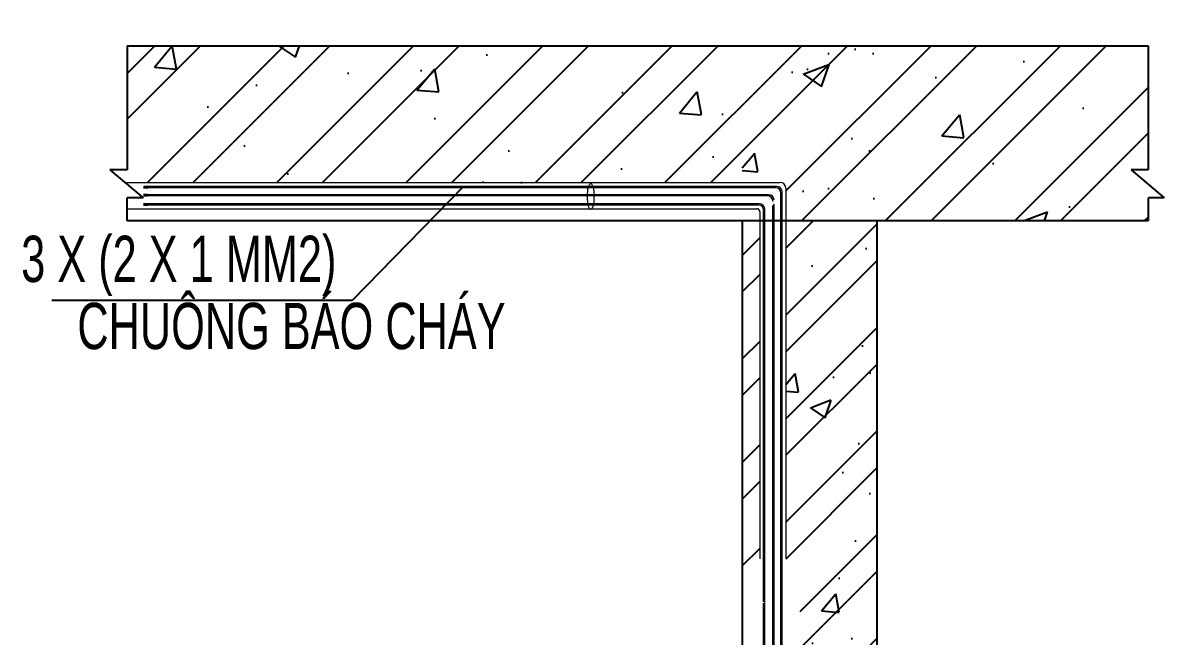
# Model space of a CAD drawing. Extents: x 98805 to 162655, y 54166 to 102415.
# Drawn here: x 114160 to 122795, y 72895 to 77534 of the extents above; entities that cross this region are included whole.
import ezdxf
from ezdxf.enums import TextEntityAlignment as Align

# ---------------------------------------------------------------- set-up
doc = ezdxf.new("R2010")
doc.units = 0
doc.header["$LTSCALE"] = 100
doc.header["$MEASUREMENT"] = 0
for name, color, linetype in [('4', 4, 'Continuous'), ('F-BELL', 8, 'Continuous'), ('HACHT', 8, 'Continuous')]:
    doc.layers.add(name, color=color, linetype=linetype)
for name, color, linetype, lineweight in [('Ra DP', 142, 'Continuous', 18), ('TexPCCC', 142, 'Continuous', 18), ('text PCCC', 142, 'Continuous', 18)]:
    doc.layers.add(name, color=color, linetype=linetype, lineweight=lineweight)
doc.styles.add('ARIALH', font='Vharial.ttf')
doc.styles.add('VNTIMEH', font='vnshxh.shx', dxfattribs={"width": 0.75})
doc.dimstyles.new('4', dxfattribs={"dimtxt": 2, "dimasz": 0.3, "dimexe": 0.3, "dimexo": 0, "dimgap": 0.5, "dimtad": 1, "dimdec": 0, "dimtxsty": 'ARIALH', "dimblk": 'ARCHTICK', "dimcen": 0.3, "dimdle": 0.3, "dimclrt": 7, "dimaunit": 1, "dimadec": 0, "dimazin": 0, "dimtfac": 1, "dimtdec": 0, "dimtix": 1, "dimtofl": 0, "dimtmove": 2, "dimatfit": 3, "dimldrblk": 'ARCHTICK', "dimfxl": 0, "dimarcsym": 0})
pattern_1 = [(180, (146668.4644, 91723.3388), (-5e-16, -1.758461555), []), (180, (146668.4644, 91722.4596), (-5e-16, -1.758461555), [0.87923078, -0.43961539])]
pattern_2 = [(180, (146667.581, 91661.8391), (-5e-16, -1.758461555), []), (180, (146667.581, 91660.9599), (-5e-16, -1.758461555), [0.87923078, -0.43961539])]
pattern_3 = [(180, (146667.581, 91592.3165), (-5e-16, -1.758461555), []), (180, (146667.581, 91591.4372), (-5e-16, -1.758461555), [0.87923078, -0.43961539])]

# ---------------------------------------------------------------- blocks, each defined once
blk = doc.blocks.new('_ARCHTICK')
at = {"color": 0, "linetype": 'ByBlock', "const_width": 0.15}
blk.add_lwpolyline([(-0.5, -0.5), (0.5, 0.5)], dxfattribs=at)

msp = doc.modelspace()

# ---------------------------------------------------------------- hatches: boundary and pattern name
at = {"layer": 'F-BELL'}
h = msp.add_hatch(color=5, dxfattribs=at)
edge = h.paths.add_edge_path()
edge.add_line((119709.1, 76295.9), (118377.9, 76295.9))
edge.add_ellipse((118376.7, 76291.3), major_axis=(0, 4.58), ratio=0.703756, start_angle=180, end_angle=360, ccw=False)
edge.add_line((118377.9, 76286.7), (119709.1, 76286.7))
edge.add_line((119709.1, 76286.7), (119709.1, 76295.9))
edge = h.paths.add_edge_path()
edge.add_line((119709.1, 76234.4), (118376.7, 76234.4))
edge.add_line((118376.7, 76234.4), (118376.7, 76234.2))
edge.add_ellipse((118375.8, 76229.8), major_axis=(0, 4.58), ratio=0.703756, start_angle=195.91037, end_angle=344.08963, ccw=False)
edge.add_line((118376.7, 76225.4), (118376.7, 76225.2))
edge.add_line((118376.7, 76225.2), (119709.1, 76225.2))
edge.add_line((119709.1, 76225.2), (119709.1, 76234.4))
edge = h.paths.add_edge_path()
edge.add_line((119709.1, 76164.8), (118376.7, 76164.8))
edge.add_line((118376.7, 76164.8), (118376.7, 76164.7))
edge.add_ellipse((118375.8, 76160.3), major_axis=(0, 4.58), ratio=0.703756, start_angle=195.91037, end_angle=344.08963, ccw=False)
edge.add_line((118376.7, 76155.8), (118376.7, 76155.7))
edge.add_line((118376.7, 76155.7), (119709.1, 76155.7))
edge.add_line((119709.1, 76155.7), (119709.1, 76164.8))
h = msp.add_hatch(color=5, dxfattribs=at)
h.paths.add_polyline_path([(119871.3, 76295.2, 0.043043), (119864.3, 76295.9), (119708.9, 76295.9), (119708.9, 76286.7), (119855.2, 76286.7, -0.052174), (119863.6, 76285.8)])
h.paths.add_polyline_path([(119819, 76231, 0.101871), (119802.8, 76234.4), (119708.9, 76234.4), (119708.9, 76225.2), (119793.7, 76225.2, -0.110269), (119811.1, 76221.3)])
h.paths.add_polyline_path([(119733.3, 76164.8), (119708.9, 76164.8), (119708.9, 76155.7), (119724.2, 76155.7, -0.173039), (119750, 76146.4), (119758.2, 76156.4, 0.164786)])
h = msp.add_hatch(color=5, dxfattribs=at)
h.paths.add_polyline_path([(119871.3, 76295.2), (119863.6, 76285.8, -0.354381), (119896.1, 76245.8), (119896.1, 76224), (119905.2, 76235.6), (119905.2, 76255, 0.364669)])
h.paths.add_polyline_path([(119819, 76231), (119811.1, 76221.3, -0.290668), (119834.6, 76184.3), (119834.6, 76146.2), (119843.7, 76157.8), (119843.7, 76193.5, 0.299696)])
h.paths.add_polyline_path([(119758.2, 76156.4), (119750, 76146.4, -0.225044), (119765, 76114.8), (119765, 76058.2), (119774.2, 76069.8), (119774.2, 76124, 0.23349)])
h = msp.add_hatch(color=5, dxfattribs=at)
h.paths.add_polyline_path([(119843.7, 76157.8), (119834.6, 76146.2), (119834.6, 75934.3), (119843.7, 75934.3)])
h.paths.add_polyline_path([(119774.2, 76069.8), (119765, 76058.2), (119765, 75934.3), (119774.2, 75934.3)])
h.paths.add_polyline_path([(119905.2, 76235.6), (119896.1, 76224), (119896.1, 75934.3), (119905.2, 75934.3)])
h = msp.add_hatch(color=5, dxfattribs=at)
edge = h.paths.add_edge_path()
edge.add_ellipse((119834.3, 74765.9), major_axis=(-99, 0), ratio=0.244649, start_angle=45.54798, end_angle=52.5713, ccw=False)
edge.add_line((119765, 74748.7), (119765, 74102))
edge.add_line((119765, 74102), (119774.2, 74102))
edge.add_line((119774.2, 74102), (119774.2, 74746.7))
edge = h.paths.add_edge_path()
edge.add_ellipse((119834.3, 74765.9), major_axis=(-99, 0), ratio=0.244649, start_angle=90.12798, end_angle=95.43818, ccw=False)
edge.add_line((119834.6, 74741.7), (119834.6, 74102))
edge.add_line((119834.6, 74102), (119843.7, 74102))
edge.add_line((119843.7, 74102), (119843.7, 74741.8))
edge = h.paths.add_edge_path()
edge.add_ellipse((119834.3, 74765.9), major_axis=(-99, 0), ratio=0.244649, start_angle=128.58722, end_angle=135.74518, ccw=False)
edge.add_line((119896.1, 74747), (119896.1, 74102))
edge.add_line((119896.1, 74102), (119905.2, 74102))
edge.add_line((119905.2, 74102), (119905.2, 74749))
edge = h.paths.add_edge_path()
edge.add_line((119905.2, 74946), (119896.1, 74946))
edge.add_line((119896.1, 74946), (119896.1, 74784.9))
edge.add_ellipse((119834.3, 74765.9), major_axis=(-99, 0), ratio=0.244649, start_angle=224.25482, end_angle=231.41278, ccw=False)
edge.add_line((119905.2, 74782.8), (119905.2, 74946))
edge = h.paths.add_edge_path()
edge.add_line((119843.7, 74946), (119834.6, 74946))
edge.add_line((119834.6, 74946), (119834.6, 74790.1))
edge.add_ellipse((119834.3, 74765.9), major_axis=(-99, 0), ratio=0.244649, start_angle=264.56182, end_angle=269.87202, ccw=False)
edge.add_line((119843.7, 74790), (119843.7, 74946))
edge = h.paths.add_edge_path()
edge.add_ellipse((119834.3, 74765.9), major_axis=(-99, 0), ratio=0.244649, start_angle=264.56182, end_angle=269.87202)
edge.add_line((119834.6, 74790.1), (119834.6, 74741.7))
edge.add_ellipse((119834.3, 74765.9), major_axis=(-99, 0), ratio=0.244649, start_angle=90.12798, end_angle=95.43818)
edge.add_line((119843.7, 74741.8), (119843.7, 74790))
edge = h.paths.add_edge_path()
edge.add_ellipse((119834.3, 74765.9), major_axis=(-99, 0), ratio=0.244649, start_angle=224.25482, end_angle=231.41278)
edge.add_line((119896.1, 74784.9), (119896.1, 74747))
edge.add_ellipse((119834.3, 74765.9), major_axis=(-99, 0), ratio=0.244649, start_angle=128.58722, end_angle=135.74518)
edge.add_line((119905.2, 74749), (119905.2, 74782.8))
at = {"layer": 'HACHT'}
h = msp.add_hatch(dxfattribs=at)
h.set_pattern_fill('AR-CONC', color=256, scale=8.720723, style=0)
h.set_pattern_definition([(50, (444057.7, 54587.1), (1588.782, -139.0004), [166.13, -1827.4276]), (355, (444057.7, 54587.1), (-307.343, 1666.152), [132.904, -1461.942]), (100.451, (444190, 54575.6), (1281.445, 1527.144), [141.1885, -1553.074]), (46.1842, (444057.7, 55030.2), (2364.005, -366.64), [249.195, -2741.141]), (96.6356, (444254.7, 54999.6), (2070.337, 2157.73), [211.783, -2329.61]), (351.184, (444057.7, 55030.2), (2070.34, 2157.726), [199.356, -2192.913]), (21, (444279.2, 54919.4), (1322.1914, -891.8293), [166.13, -1827.4276]), (326, (444279.2, 54919.4), (538.958, 1606.252), [132.904, -1461.942]), (71.4514, (444389.3, 54845.1), (1861.146, 714.4266), [141.1885, -1553.074]), (37.5, (444057.66, 54587.15), (26.9349, 737.3811), [0, -1444.2216, 0, -1484.0927, 0, -1467.4797]), (7.5, (444057.66, 54587.15), (582.7158, 873.647), [0, -846.1544, 0, -1410.9956, 0, -559.3036]), (327.5, (443563.7, 54587.15), (1182.4481, -49.9588), [0, -553.766, 0, -1727.7497, 0, -2292.591]), (317.5, (443342.2, 54587.1), (1291.7936, 221.7374), [0, -719.8957, 0, -1147.403, 0, -1628.072])])
h.paths.add_polyline_path([(120621.2, 77534.2), (119933.3, 77534.2), (119933.3, 73480.4), (119960.3, 73480.4), (119960.3, 73421.4), (120041.4, 73421.4), (120041.4, 72885.3), (119960.3, 72885.3), (119960.3, 72826.2), (119933.3, 72826.2), (119933.3, 71563.6), (119960.3, 71563.6), (119960.3, 71504.6), (120041.4, 71504.6), (120041.4, 70968.4), (119960.3, 70968.4), (119960.3, 70909.4), (119933.3, 70909.4), (119933.3, 66933.2), (119960.3, 66933.2), (119960.3, 66874.1), (120041.4, 66874.1), (120041.4, 66338), (119708.3, 66338), (119602.6, 66338), (119602.6, 59392.3), (120621.2, 59392.3)])
h.paths.add_polyline_path([(119735.4, 77534.2), (119602.6, 77534.2), (119602.6, 76849.4), (119602.6, 73421.4), (119708.3, 73421.4), (119708.3, 73480.4), (119735.4, 73480.4)], flags=17)
h.paths.add_polyline_path([(119735.4, 70909.4), (119708.3, 70909.4), (119708.3, 70968.4), (119602.6, 70968.4), (119602.6, 66874.1), (119708.3, 66874.1), (119708.3, 66933.2), (119735.4, 66933.2)], flags=16)
h.paths.add_polyline_path([(119735.4, 72826.2), (119708.3, 72826.2), (119708.3, 72885.3), (119602.6, 72885.3), (119602.6, 71504.6), (119708.3, 71504.6), (119708.3, 71563.6), (119735.4, 71563.6)], flags=16)
h = msp.add_hatch(dxfattribs=at)
h.set_pattern_fill('STEEL', color=256, scale=218.018087, style=0)
h.set_pattern_definition([(45, (444057.66, 52520.9), (-489.4646, 489.4646), []), (45, (444057.66, 52867), (-489.4646, 489.4646), [])])
h.paths.add_polyline_path([(122674.8, 77360.7), (114949.3, 77360.7), (114949.3, 76421.1), (114818.6, 76421.1), (114931.2, 76326.2), (119889.7, 76326.2, -0.414214), (119933.3, 76282.6), (119933.3, 76035.4), (120621.2, 76035.4), (122675.3, 76035.4), (122675.3, 76209.6), (122795, 76209.6), (122544.1, 76421.1), (122674.8, 76421.1)])
h = msp.add_hatch(dxfattribs=at)
h.set_pattern_fill('AR-CONC', color=256, scale=10.900904, style=0)
h.set_pattern_definition([(50, (444057.7, 52520.9), (1985.978, -173.7504), [207.662, -2284.285]), (355, (444057.7, 52520.9), (-384.179, 2082.69), [166.13, -1827.428]), (100.451, (444223.2, 52506.4), (1601.806, 1908.93), [176.486, -1941.342]), (46.1842, (444057.7, 53074.6), (2955.007, -458.3), [311.493, -3426.427]), (96.6356, (444304, 53036.5), (2587.92, 2697.162), [264.728, -2912.013]), (351.184, (444057.7, 53074.6), (2587.925, 2697.158), [249.195, -2741.141]), (21, (444334.5, 52936.2), (1652.739, -1114.787), [207.662, -2284.285]), (326, (444334.5, 52936.2), (673.698, 2007.815), [166.13, -1827.428]), (71.4514, (444472.3, 52843.3), (2326.433, 893.033), [176.486, -1941.342]), (37.5, (444057.66, 52520.9), (33.6686, 921.7264), [0, -1805.277, 0, -1855.116, 0, -1834.3497]), (7.5, (444057.7, 52520.9), (728.3947, 1092.059), [0, -1057.693, 0, -1763.7445, 0, -699.1295]), (327.5, (443440.2, 52520.9), (1478.0601, -62.4485), [0, -692.2074, 0, -2159.687, 0, -2865.7387]), (317.5, (443163.3, 52520.9), (1614.742, 277.172), [0, -899.8697, 0, -1434.254, 0, -2035.09])])
h.paths.add_polyline_path([(122674.8, 77360.7), (114949.3, 77360.7), (114949.3, 76421.1), (114818.6, 76421.1), (114931.2, 76326.2), (119889.7, 76326.2, -0.414214), (119933.3, 76282.6), (119933.3, 76035.4), (120621.2, 76035.4), (122675.3, 76035.4), (122675.3, 76209.6), (122795, 76209.6), (122544.1, 76421.1), (122674.8, 76421.1)])
h = msp.add_hatch(dxfattribs=at)
h.set_pattern_fill('BRASS', color=256, scale=7.033846, style=0)
h.set_pattern_definition(pattern_1)
edge = h.paths.add_edge_path()
edge.add_ellipse((115074.6, 76291.3), major_axis=(0, 2.89), ratio=0.576457, start_angle=270, end_angle=360, ccw=False)
edge.add_line((115076.3, 76291.3), (115103.1, 76291.3))
edge.add_spline(control_points=[(115103.1, 76291.3), (115103.1, 76291.3), (115103.1, 76291.4), (115103.1, 76291.7), (115103.1, 76292), (115103, 76292.6), (115102.9, 76292.8), (115102.7, 76293.3), (115102.6, 76293.5), (115102.3, 76293.8), (115102.3, 76293.9), (115102.1, 76294), (115102, 76294.1), (115101.8, 76294.1), (115101.8, 76294.1), (115101.7, 76294.2), (115101.7, 76294.2), (115101.6, 76294.2)], knot_values=[4.712075, 4.712075, 4.712075, 4.712075, 4.762076, 4.762076, 5.025634, 5.025634, 5.289191, 5.289191, 5.552749, 5.552749, 5.755343, 5.755343, 5.957938, 5.957938, 6.160533, 6.160533, 6.283185, 6.283185, 6.283185, 6.283185], degree=3, periodic=0)
edge.add_line((115101.6, 76294.2), (115074.6, 76294.2))
h = msp.add_hatch(dxfattribs=at)
h.set_pattern_fill('BRASS', color=256, scale=7.033846, style=0)
h.set_pattern_definition(pattern_1)
edge = h.paths.add_edge_path()
edge.add_ellipse((115074.6, 76291.3), major_axis=(0, 2.89), ratio=0.576457, start_angle=181.28211, end_angle=270, ccw=False)
edge.add_line((115074.7, 76288.4), (115101.6, 76288.4))
edge.add_spline(control_points=[(115101.6, 76288.4), (115101.6, 76288.4), (115101.6, 76288.4), (115101.7, 76288.4), (115101.8, 76288.4), (115101.9, 76288.4), (115102, 76288.5), (115102.1, 76288.6), (115102.2, 76288.6), (115102.4, 76288.8), (115102.4, 76288.9), (115102.6, 76289.2), (115102.7, 76289.3), (115102.8, 76289.6), (115102.9, 76289.8), (115103, 76290.2), (115103.1, 76290.4), (115103.1, 76290.8), (115103.1, 76291), (115103.1, 76291.3)], knot_values=[3.139191, 3.139191, 3.139191, 3.139191, 3.192173, 3.192173, 3.378794, 3.378794, 3.565415, 3.565415, 3.752035, 3.752035, 3.938656, 3.938656, 4.125277, 4.125277, 4.311897, 4.311897, 4.498518, 4.498518, 4.712075, 4.712075, 4.712075, 4.712075], degree=3, periodic=0)
edge.add_line((115103.1, 76291.3), (115076.3, 76291.3))
h = msp.add_hatch(dxfattribs=at)
h.set_pattern_fill('BRASS', color=256, scale=7.033846, style=0)
h.set_pattern_definition(pattern_2)
edge = h.paths.add_edge_path()
edge.add_ellipse((115073.8, 76229.8), major_axis=(0, 2.89), ratio=0.576457, start_angle=270, end_angle=360, ccw=False)
edge.add_line((115075.4, 76229.8), (115102.3, 76229.8))
edge.add_spline(control_points=[(115102.3, 76229.8), (115102.3, 76229.8), (115102.3, 76229.9), (115102.3, 76230.2), (115102.2, 76230.5), (115102.1, 76231.1), (115102, 76231.3), (115101.8, 76231.8), (115101.7, 76232), (115101.5, 76232.3), (115101.4, 76232.4), (115101.2, 76232.5), (115101.1, 76232.6), (115101, 76232.6), (115100.9, 76232.6), (115100.8, 76232.7), (115100.8, 76232.7), (115100.7, 76232.7)], knot_values=[4.712075, 4.712075, 4.712075, 4.712075, 4.762076, 4.762076, 5.025634, 5.025634, 5.289191, 5.289191, 5.552749, 5.552749, 5.755343, 5.755343, 5.957938, 5.957938, 6.160533, 6.160533, 6.283185, 6.283185, 6.283185, 6.283185], degree=3, periodic=0)
edge.add_line((115100.7, 76232.7), (115073.8, 76232.7))
h = msp.add_hatch(dxfattribs=at)
h.set_pattern_fill('BRASS', color=256, scale=7.033846, style=0)
h.set_pattern_definition(pattern_2)
edge = h.paths.add_edge_path()
edge.add_ellipse((115073.8, 76229.8), major_axis=(0, 2.89), ratio=0.576457, start_angle=181.28211, end_angle=270, ccw=False)
edge.add_line((115073.8, 76226.9), (115100.7, 76226.9))
edge.add_spline(control_points=[(115100.7, 76226.9), (115100.7, 76226.9), (115100.8, 76226.9), (115100.8, 76226.9), (115100.9, 76226.9), (115101, 76226.9), (115101.1, 76227), (115101.2, 76227.1), (115101.3, 76227.1), (115101.5, 76227.3), (115101.6, 76227.4), (115101.7, 76227.7), (115101.8, 76227.8), (115102, 76228.1), (115102, 76228.3), (115102.1, 76228.7), (115102.2, 76228.9), (115102.2, 76229.3), (115102.3, 76229.5), (115102.3, 76229.8)], knot_values=[3.139191, 3.139191, 3.139191, 3.139191, 3.192173, 3.192173, 3.378794, 3.378794, 3.565415, 3.565415, 3.752035, 3.752035, 3.938656, 3.938656, 4.125277, 4.125277, 4.311897, 4.311897, 4.498518, 4.498518, 4.712075, 4.712075, 4.712075, 4.712075], degree=3, periodic=0)
edge.add_line((115102.3, 76229.8), (115075.4, 76229.8))
h = msp.add_hatch(dxfattribs=at)
h.set_pattern_fill('BRASS', color=256, scale=7.033846, style=0)
h.set_pattern_definition(pattern_3)
edge = h.paths.add_edge_path()
edge.add_ellipse((115073.8, 76160.3), major_axis=(0, 2.89), ratio=0.576457, start_angle=270, end_angle=360, ccw=False)
edge.add_line((115075.4, 76160.3), (115102.3, 76160.3))
edge.add_spline(control_points=[(115102.3, 76160.3), (115102.3, 76160.3), (115102.3, 76160.4), (115102.3, 76160.7), (115102.2, 76161), (115102.1, 76161.6), (115102, 76161.8), (115101.8, 76162.3), (115101.7, 76162.5), (115101.5, 76162.7), (115101.4, 76162.8), (115101.2, 76163), (115101.1, 76163), (115101, 76163.1), (115100.9, 76163.1), (115100.8, 76163.1), (115100.8, 76163.1), (115100.7, 76163.1)], knot_values=[4.712075, 4.712075, 4.712075, 4.712075, 4.762076, 4.762076, 5.025634, 5.025634, 5.289191, 5.289191, 5.552749, 5.552749, 5.755343, 5.755343, 5.957938, 5.957938, 6.160533, 6.160533, 6.283185, 6.283185, 6.283185, 6.283185], degree=3, periodic=0)
edge.add_line((115100.7, 76163.1), (115073.8, 76163.1))
h = msp.add_hatch(dxfattribs=at)
h.set_pattern_fill('BRASS', color=256, scale=7.033846, style=0)
h.set_pattern_definition(pattern_3)
edge = h.paths.add_edge_path()
edge.add_ellipse((115073.8, 76160.3), major_axis=(0, 2.89), ratio=0.576457, start_angle=181.28211, end_angle=270, ccw=False)
edge.add_line((115073.8, 76157.4), (115100.7, 76157.4))
edge.add_spline(control_points=[(115100.7, 76157.4), (115100.7, 76157.4), (115100.8, 76157.4), (115100.8, 76157.4), (115100.9, 76157.4), (115101, 76157.4), (115101.1, 76157.5), (115101.2, 76157.6), (115101.3, 76157.6), (115101.5, 76157.8), (115101.6, 76157.9), (115101.7, 76158.1), (115101.8, 76158.3), (115102, 76158.6), (115102, 76158.8), (115102.1, 76159.1), (115102.2, 76159.3), (115102.2, 76159.8), (115102.3, 76160), (115102.3, 76160.3)], knot_values=[3.139191, 3.139191, 3.139191, 3.139191, 3.192173, 3.192173, 3.378794, 3.378794, 3.565415, 3.565415, 3.752035, 3.752035, 3.938656, 3.938656, 4.125277, 4.125277, 4.311897, 4.311897, 4.498518, 4.498518, 4.712075, 4.712075, 4.712075, 4.712075], degree=3, periodic=0)
edge.add_line((115102.3, 76160.3), (115075.4, 76160.3))
h = msp.add_hatch(dxfattribs=at)
h.set_pattern_fill('STEEL', color=256, scale=174.414469, style=0)
h.set_pattern_definition([(45, (444057.66, 54587.15), (-391.57165, 391.57165), []), (45, (444057.66, 54864.03), (-391.57165, 391.57165), [])])
h.paths.add_polyline_path([(119735.4, 72826.2), (119708.3, 72826.2), (119708.3, 72885.3), (119602.6, 72885.3), (119602.6, 71504.6), (119708.3, 71504.6), (119708.3, 71563.6), (119735.4, 71563.6)], flags=16)
h.paths.add_polyline_path([(120621.2, 76035.4), (119933.3, 76035.4), (119933.3, 73480.4), (119960.3, 73480.4), (119960.3, 73421.4), (120041.4, 73421.4), (120041.4, 72885.3), (119960.3, 72885.3), (119960.3, 72826.2), (119933.3, 72826.2), (119933.3, 71563.6), (119960.3, 71563.6), (119960.3, 71504.6), (120041.4, 71504.6), (120041.4, 70968.4), (119960.3, 70968.4), (119960.3, 70909.4), (119933.3, 70909.4), (119933.3, 66933.2), (119960.3, 66933.2), (119960.3, 66874.1), (120041.4, 66874.1), (120041.4, 66338), (119602.6, 66338), (119602.6, 59392.3), (120621.2, 59392.3)])
h.paths.add_polyline_path([(119735.4, 76035.4), (119602.6, 76035.4), (119602.6, 73421.4), (119708.3, 73421.4), (119708.3, 73480.4), (119735.4, 73480.4)])

# ---------------------------------------------------------------- linework, layer by layer
at = {"layer": '4'}
for p, q in [((114949.3, 77360.7), (122674.8, 77360.7)), ((122674.8, 76035.4), (114949.7, 76035.4)), ((119602.6, 76035.4), (119602.6, 75350.5)), ((120621.2, 76035.4), (120621.2, 59392.3)), ((119602.6, 75386), (119602.6, 73421.4)), ((119602.6, 73421.4), (119602.6, 71367.3))]:
    msp.add_line(p, q, dxfattribs=at)
at = {"layer": 'F-BELL', "color": 50}
msp.add_line((120621.2, 76035.4), (119602.6, 76035.4), dxfattribs=at)
at = {"layer": 'HACHT'}
for p, q in [((114949.3, 77360.7), (114949.3, 76421.1)), ((122674.8, 77360.7), (122674.8, 76421.1)), ((114949.3, 76421.1), (114818.6, 76421.1)), ((114818.6, 76421.1), (115069.5, 76209.6)), ((122674.8, 76421.1), (122544.1, 76421.1)), ((122544.1, 76421.1), (122795, 76209.6)), ((115101.6, 76294.2), (115074.7, 76294.2)), ((115101.6, 76288.4), (115074.7, 76288.4)), ((115069.5, 76209.6), (114949.7, 76209.6)), ((114949.7, 76035.4), (114949.7, 76209.6)), ((115100.7, 76232.7), (115073.8, 76232.7)), ((115100.7, 76226.9), (115073.8, 76226.9)), ((115100.7, 76163.1), (115073.8, 76163.1)), ((122795, 76209.6), (122675.3, 76209.6)), ((122675.3, 76035.4), (122675.3, 76209.6)), ((115100.7, 76157.4), (115073.8, 76157.4))]:
    msp.add_line(p, q, dxfattribs=at)
for centre in [(115101.6, 76291.3), (115100.7, 76229.8), (115100.7, 76160.3)]:
    msp.add_ellipse(centre, major_axis=(0, 4.58), ratio=0.703756, start_param=2.252472, end_param=7.172322, dxfattribs=at)
for points in [[(115101.6, 76288.4), (115101.6, 76288.4), (115101.6, 76288.4), (115101.7, 76288.4), (115101.8, 76288.4), (115101.9, 76288.4), (115102, 76288.5), (115102.1, 76288.6), (115102.2, 76288.6), (115102.4, 76288.8), (115102.4, 76288.9), (115102.6, 76289.2), (115102.7, 76289.3), (115102.8, 76289.6), (115102.9, 76289.8), (115103, 76290.2), (115103.1, 76290.4), (115103.1, 76290.8), (115103.2, 76291.1), (115103.1, 76291.7), (115103.1, 76292), (115103, 76292.6), (115102.9, 76292.8), (115102.7, 76293.3), (115102.6, 76293.5), (115102.3, 76293.8), (115102.3, 76293.9), (115102.1, 76294), (115102, 76294.1), (115101.8, 76294.1), (115101.8, 76294.1), (115101.7, 76294.2), (115101.7, 76294.2), (115101.6, 76294.2)], [(115100.7, 76226.9), (115100.7, 76226.9), (115100.8, 76226.9), (115100.8, 76226.9), (115100.9, 76226.9), (115101, 76226.9), (115101.1, 76227), (115101.2, 76227.1), (115101.3, 76227.1), (115101.5, 76227.3), (115101.6, 76227.4), (115101.7, 76227.7), (115101.8, 76227.8), (115102, 76228.1), (115102, 76228.3), (115102.1, 76228.7), (115102.2, 76228.9), (115102.3, 76229.3), (115102.3, 76229.6), (115102.3, 76230.2), (115102.2, 76230.5), (115102.1, 76231.1), (115102, 76231.3), (115101.8, 76231.8), (115101.7, 76232), (115101.5, 76232.3), (115101.4, 76232.4), (115101.2, 76232.5), (115101.1, 76232.6), (115101, 76232.6), (115100.9, 76232.6), (115100.8, 76232.7), (115100.8, 76232.7), (115100.7, 76232.7)], [(115100.7, 76157.4), (115100.7, 76157.4), (115100.8, 76157.4), (115100.8, 76157.4), (115100.9, 76157.4), (115101, 76157.4), (115101.1, 76157.5), (115101.2, 76157.6), (115101.3, 76157.6), (115101.5, 76157.8), (115101.6, 76157.9), (115101.7, 76158.1), (115101.8, 76158.3), (115102, 76158.6), (115102, 76158.8), (115102.1, 76159.1), (115102.2, 76159.3), (115102.3, 76159.8), (115102.3, 76160.1), (115102.3, 76160.7), (115102.2, 76161), (115102.1, 76161.6), (115102, 76161.8), (115101.8, 76162.3), (115101.7, 76162.5), (115101.5, 76162.7), (115101.4, 76162.8), (115101.2, 76163), (115101.1, 76163), (115101, 76163.1), (115100.9, 76163.1), (115100.8, 76163.1), (115100.8, 76163.1), (115100.7, 76163.1)]]:
    msp.add_open_spline(points, degree=3, knots=[3.139191, 3.139191, 3.139191, 3.139191, 3.192173, 3.192173, 3.378794, 3.378794, 3.565415, 3.565415, 3.752035, 3.752035, 3.938656, 3.938656, 4.125277, 4.125277, 4.311897, 4.311897, 4.498518, 4.498518, 4.762076, 4.762076, 5.025634, 5.025634, 5.289191, 5.289191, 5.552749, 5.552749, 5.755343, 5.755343, 5.957938, 5.957938, 6.160533, 6.160533, 6.283185, 6.283185, 6.283185, 6.283185], dxfattribs=at)
at = {"layer": 'Ra DP', "color": 31}
for p, q in [((114931.2, 76326.2), (119889.7, 76326.2)), ((119933.3, 76282.6), (119933.3, 73480.4)), ((114949.3, 76128.3), (119713.6, 76128.3)), ((119735.4, 76106.5), (119735.4, 73480.4))]:
    msp.add_line(p, q, dxfattribs=at)
for centre, radius in [((119889.7, 76282.6), 43.6), ((119713.6, 76106.5), 21.8)]:
    msp.add_arc(centre, radius, 0, 90, dxfattribs=at)
at = {"layer": 'Ra DP', "color": 37}
msp.add_ellipse((118456.4, 76220.7), major_axis=(0, 98.4), ratio=0.250968, dxfattribs=at)
at = {"layer": 'TexPCCC', "color": 7}
for p, q in [((119864.3, 76295.9), (115101.6, 76295.9)), ((119855.2, 76286.7), (115101.6, 76286.7)), ((119896.1, 75846.1), (119896.1, 76245.8)), ((119905.2, 75855.3), (119905.2, 76255)), ((119802.8, 76234.4), (115101.6, 76234.4)), ((119793.7, 76225.2), (115101.6, 76225.2)), ((119733.3, 76164.8), (115101.6, 76164.8)), ((119843.7, 66663), (119843.7, 76162.3)), ((119896.1, 66607.1), (119896.1, 76214.6)), ((119905.2, 66598), (119905.2, 76223.8)), ((119724.2, 76155.7), (115101.6, 76155.7)), ((119765, 75715.1), (119765, 76114.8)), ((119765, 73153.3), (119765, 76083.6)), ((119774.2, 75724.2), (119774.2, 76124)), ((119774.2, 71268.2), (119774.2, 76092.8)), ((119834.6, 66672.2), (119834.6, 76153.1)), ((119765, 71277.4), (119765, 73144.2))]:
    msp.add_line(p, q, dxfattribs=at)
for centre in [(119855.2, 76245.8), (119864.3, 76255)]:
    msp.add_arc(centre, 40.9, 0, 90, dxfattribs=at)
at = {"layer": 'TexPCCC', "color": 4}
for centre in [(119733.3, 76124), (119793.7, 76184.3), (119802.8, 76193.5), (119724.2, 76114.8)]:
    msp.add_arc(centre, 40.9, 0, 90, dxfattribs=at)

# ---------------------------------------------------------------- texts
at = {"layer": 'text PCCC', "style": 'VNTIMEH', "width": 0.7}
msp.add_text('3 x (2 x 1 mm2)', height=350, dxfattribs=at).set_placement((115340.3, 75705.4), align=Align.MIDDLE)
msp.add_text('Chu«ng b¸o ch¸y', height=350, dxfattribs=at).set_placement((114572.5, 75066.1))

# ---------------------------------------------------------------- leaders
at = {"layer": 'F-BELL', "color": 37}
msp.add_leader([(117494.3, 76295.9), (116651.8, 75433.8), (114380.2, 75433.8)], dimstyle='4', override={"dimgap": 0.1, "dimtad": 0}, dxfattribs=at)

doc.saveas('drawing.dxf')
